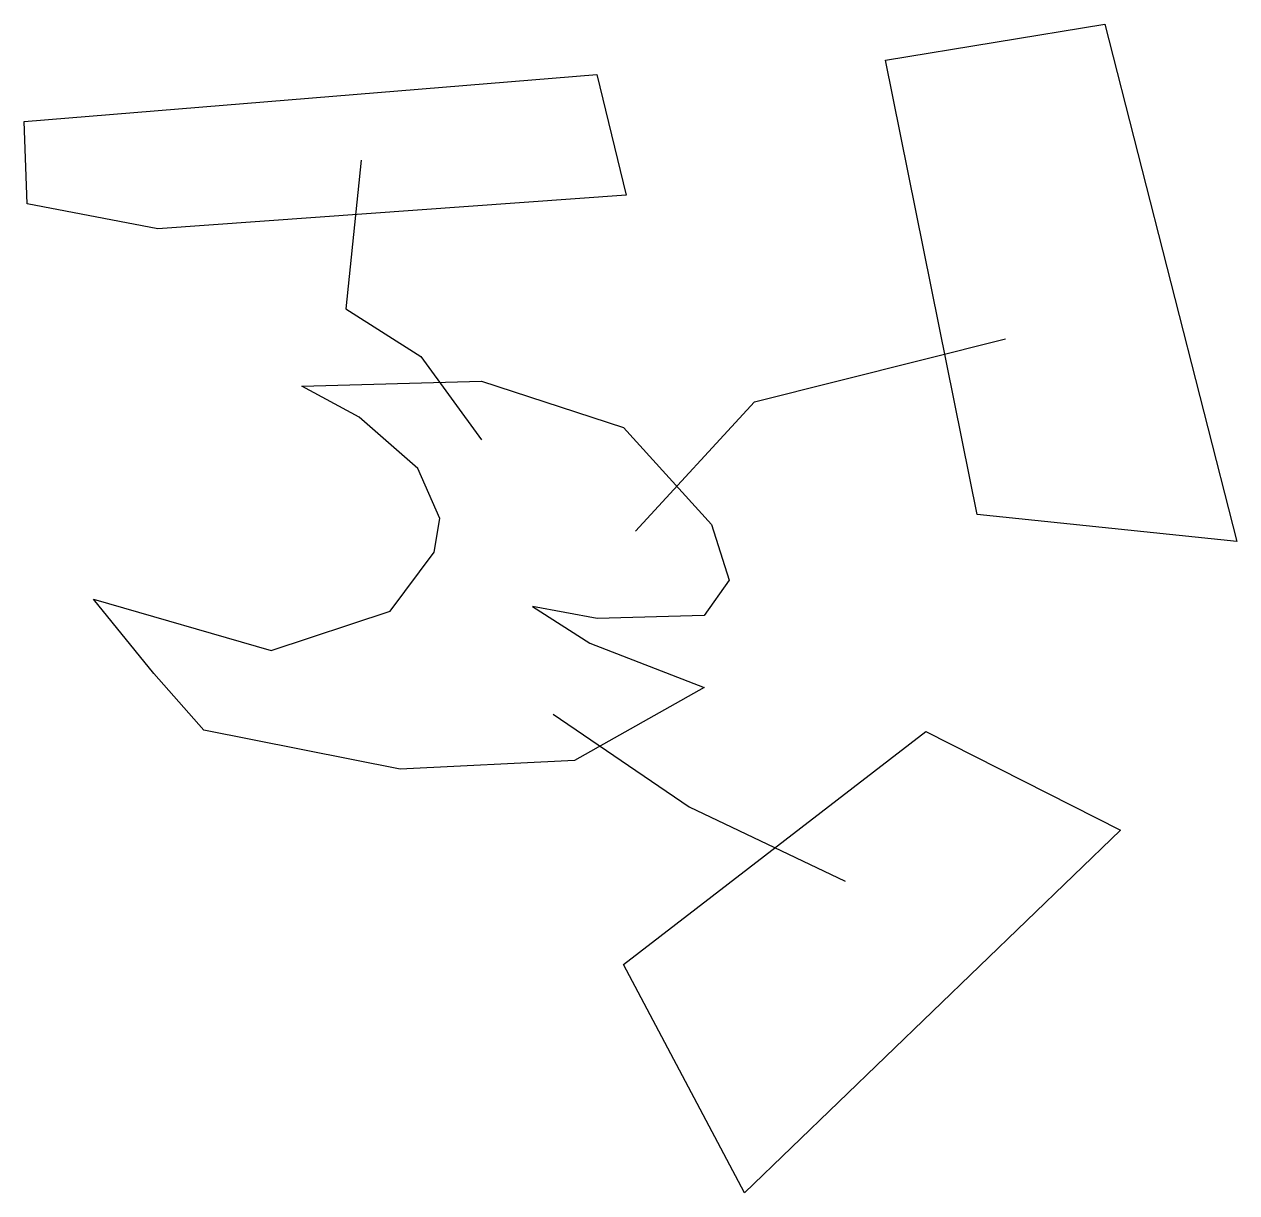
# Model space of a CAD drawing. Header units: millimetres. Extents: x 105396 to 229647, y -115906 to 3784.
import ezdxf

# ---------------------------------------------------------------- set-up
doc = ezdxf.new("R2010")
doc.units = ezdxf.units.MM
doc.layers.add('Default', color=178, linetype='Continuous', true_color=0x000000)

msp = doc.modelspace()

# ---------------------------------------------------------------- linework, layer by layer
at = {"layer": 'Default'}
for points in [[(193648, 116), (216119, 3784), (229647, -49182), (203049, -46431)], [(105396, -6193), (164067, -1379), (167076, -13715), (119086, -17175), (105697, -14617)], [(112490, -55115), (130693, -60380), (142879, -56319), (147392, -50301), (147994, -46841), (145737, -41726), (139720, -36461), (133853, -33301), (152261, -32762), (166809, -37525), (175825, -47443), (177630, -53159), (175073, -56770), (164091, -57071), (157471, -55867), (163339, -59628), (175073, -64141), (161786, -71620), (143921, -72509), (123794, -68529), (118661, -62706)], [(197775, -68672), (217724, -78761), (179203, -115906), (166821, -92518)]]:
    msp.add_lwpolyline(points, close=True, dxfattribs=at)
for points in [[(139932, -10131), (138348, -25363), (146025, -30237), (152239, -38767)], [(168040, -48132), (180226, -34894), (205950, -28425)], [(159609, -66898), (173538, -76370), (189511, -83985)]]:
    msp.add_lwpolyline(points, dxfattribs=at)

doc.saveas('drawing.dxf')
